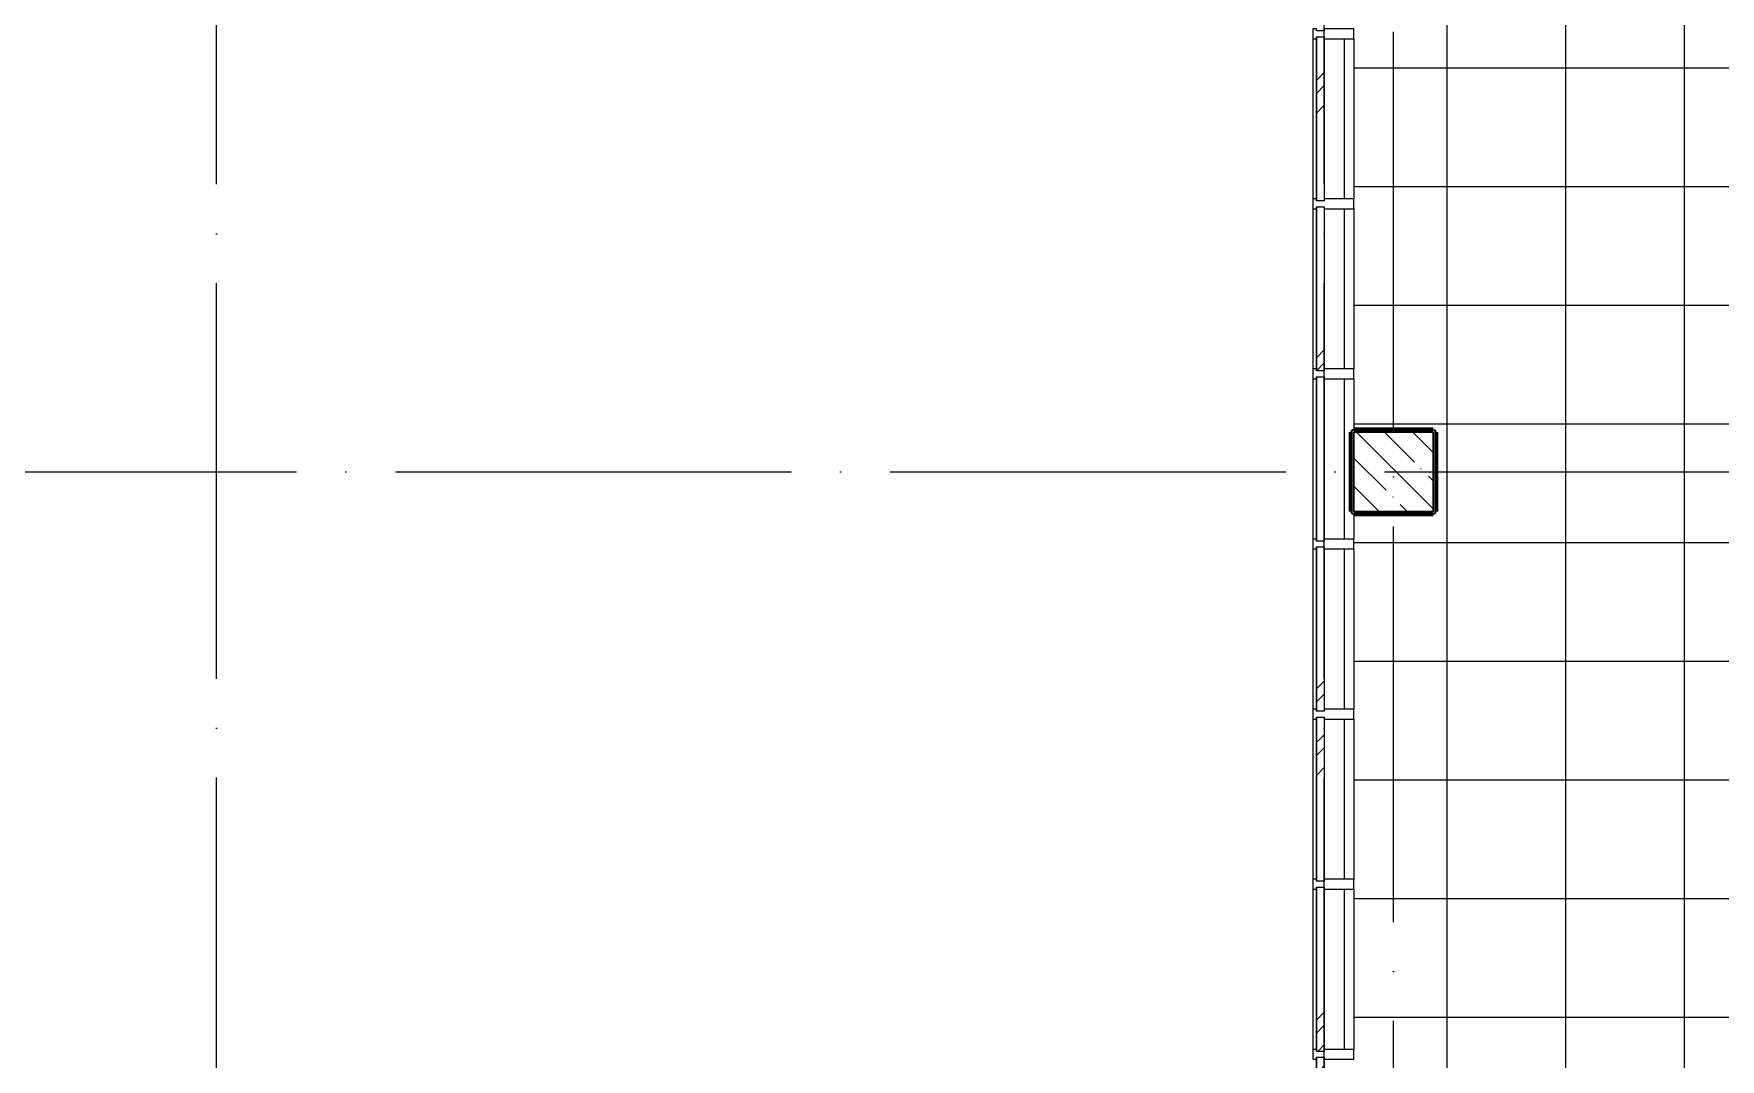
# Model space of a CAD drawing. Header units: millimetres. Extents: x -4370 to 196781, y -4577 to 61202.
# Drawn here: x 62626 to 71152, y 37005 to 42190 of the extents above; entities that cross this region are included whole.
import ezdxf

# ---------------------------------------------------------------- set-up
doc = ezdxf.new("R2010")
doc.units = ezdxf.units.MM
doc.linetypes.add('ADSK_Линия сетки', pattern=[2500, 2000, -250, 0, -250])
for name, color, linetype, lineweight in [('A-FLOR-____-OTLN', 192, 'Continuous', 9), ('A-FLOR-____-PATT', 8, 'Continuous', 9), ('A-GLAZ-____-MCUT', 151, 'Continuous', 9), ('A-GLAZ-____-OTLN', 151, 'Continuous', 9), ('A-GLAZ-CURT-OTLN', 52, 'Continuous', 9), ('A-GLAZ-CWMG-MCUT', 51, 'Continuous', 9), ('A-GLAZ-CWMG-OTLN', 51, 'Continuous', 9), ('A-WALL-____-MCUT', 113, 'Continuous', 9), ('A-WALL-____-PATT', 111, 'Continuous', 9), ('I-WALL-____-OTLN', 2, 'Continuous', 9), ('S-COLS-____-MCUT', 52, 'Continuous', 9), ('S-COLS-____-OTLN', 52, 'Continuous', 9), ('S-GRID-____-OTLN', 1, 'Continuous', 9)]:
    doc.layers.add(name, color=color, linetype=linetype, lineweight=lineweight)

# ---------------------------------------------------------------- blocks, each defined once
blk = doc.blocks.new('PNS_Панель прямоугольная2 - Нр_Стекло - 40мм-36114474-О_АИ_ПП_0_000_Целиком')
at = {"layer": 'A-GLAZ-____-OTLN', "lineweight": 5}
h = blk.add_hatch(dxfattribs=at)
h.set_pattern_fill('FP_112', color=256, style=0, pattern_type=2)
h.set_pattern_definition([(135, (41660, -69209.98), (-282.8427, -282.8427), [200, -600]), (135, (41760, -69409.98), (-282.8427, -282.8427), [600, -200]), (135, (41860, -69009.98), (-282.8427, -282.8427), [200, -600])])
h.paths.add_polyline_path([(415, 0), (415, 40), (-415, 40), (-415, 0), (405, 0)])
at = {"layer": 'A-GLAZ-____-MCUT', "color": 10, "lineweight": 5}
for p, q in [((-405, 40), (405, 40)), ((405, 0), (-405, 0))]:
    blk.add_line(p, q, dxfattribs=at)
at = {"layer": 'A-GLAZ-____-OTLN', "color": 10, "lineweight": 5}
blk.add_line((-415, 0), (415, 0), dxfattribs=at)
blk = doc.blocks.new('PNS_Панель прямоугольная2 - Нр_Стекло - 40мм-V68-О_АИ_ПП_0_000_Целиком')
at = {"layer": 'A-GLAZ-____-OTLN', "lineweight": 5}
h = blk.add_hatch(dxfattribs=at)
h.set_pattern_fill('FP_113', color=256, style=0, pattern_type=2)
h.set_pattern_definition([(135, (40800, -69209.98), (-282.8427, -282.8427), [200, -600]), (135, (40900, -69409.98), (-282.8427, -282.8427), [600, -200]), (135, (41000, -69009.98), (-282.8427, -282.8427), [200, -600])])
h.paths.add_polyline_path([(415, 0), (415, 40), (-415, 40), (-415, 0), (405, 0)])
at = {"layer": 'A-GLAZ-____-MCUT', "color": 10, "lineweight": 5}
for p, q in [((-405, 40), (405, 40)), ((405, 0), (-405, 0))]:
    blk.add_line(p, q, dxfattribs=at)
at = {"layer": 'A-GLAZ-____-OTLN', "color": 10, "lineweight": 5}
blk.add_line((-415, 0), (415, 0), dxfattribs=at)
blk = doc.blocks.new('PNS_Панель прямоугольная4 - Нр_Металл - 40мм 2-36114740-О_АИ_ПП_0_000_Целиком')
at = {"layer": 'A-GLAZ-____-MCUT', "color": 10, "lineweight": 5}
for p, q in [((-405, 40), (405, 40)), ((405, 0), (-405, 0))]:
    blk.add_line(p, q, dxfattribs=at)
at = {"layer": 'A-GLAZ-____-OTLN', "color": 10, "lineweight": 5}
blk.add_line((-415, 0), (415, 0), dxfattribs=at)
blk = doc.blocks.new('PNS_Панель прямоугольная2 - Нр_Стекло - 40мм-V69-О_АИ_ПП_0_000_Целиком')
at = {"layer": 'A-GLAZ-____-OTLN', "lineweight": 5}
h = blk.add_hatch(dxfattribs=at)
h.set_pattern_fill('FP_114', color=256, style=0, pattern_type=2)
h.set_pattern_definition([(135, (39080, -69209.98), (-282.8427, -282.8427), [200, -600]), (135, (39180, -69409.98), (-282.8427, -282.8427), [600, -200]), (135, (39280, -69009.98), (-282.8427, -282.8427), [200, -600])])
h.paths.add_polyline_path([(415, 0), (415, 40), (-415, 40), (-415, 0), (405, 0)])
at = {"layer": 'A-GLAZ-____-MCUT', "color": 10, "lineweight": 5}
for p, q in [((-405, 40), (405, 40)), ((405, 0), (-405, 0))]:
    blk.add_line(p, q, dxfattribs=at)
at = {"layer": 'A-GLAZ-____-OTLN', "color": 10, "lineweight": 5}
blk.add_line((-415, 0), (415, 0), dxfattribs=at)
blk = doc.blocks.new('PNS_Панель прямоугольная2 - Нр_Стекло - 40мм-V70-О_АИ_ПП_0_000_Целиком')
at = {"layer": 'A-GLAZ-____-OTLN', "lineweight": 5}
h = blk.add_hatch(dxfattribs=at)
h.set_pattern_fill('FP_115', color=256, style=0, pattern_type=2)
h.set_pattern_definition([(135, (38220, -69209.98), (-282.8427, -282.8427), [200, -600]), (135, (38320, -69409.98), (-282.8427, -282.8427), [600, -200]), (135, (38420, -69009.98), (-282.8427, -282.8427), [200, -600])])
h.paths.add_polyline_path([(415, 0), (415, 40), (-415, 40), (-415, 0), (405, 0)])
at = {"layer": 'A-GLAZ-____-MCUT', "color": 10, "lineweight": 5}
for p, q in [((-405, 40), (405, 40)), ((405, 0), (-405, 0))]:
    blk.add_line(p, q, dxfattribs=at)
at = {"layer": 'A-GLAZ-____-OTLN', "color": 10, "lineweight": 5}
blk.add_line((-415, 0), (415, 0), dxfattribs=at)
blk = doc.blocks.new('PNS_Панель прямоугольная2 - Нр_Стекло - 40мм-V71-О_АИ_ПП_0_000_Целиком')
at = {"layer": 'A-GLAZ-____-OTLN', "lineweight": 5}
h = blk.add_hatch(dxfattribs=at)
h.set_pattern_fill('FP_116', color=256, style=0, pattern_type=2)
h.set_pattern_definition([(135, (37360, -69209.98), (-282.8427, -282.8427), [200, -600]), (135, (37460, -69409.98), (-282.8427, -282.8427), [600, -200]), (135, (37560, -69009.98), (-282.8427, -282.8427), [200, -600])])
h.paths.add_polyline_path([(415, 0), (415, 40), (-415, 40), (-415, 0), (405, 0)])
at = {"layer": 'A-GLAZ-____-MCUT', "color": 10, "lineweight": 5}
for p, q in [((-405, 40), (405, 40)), ((405, 0), (-405, 0))]:
    blk.add_line(p, q, dxfattribs=at)
at = {"layer": 'A-GLAZ-____-OTLN', "color": 10, "lineweight": 5}
blk.add_line((-415, 0), (415, 0), dxfattribs=at)
blk = doc.blocks.new('PNS_Панель прямоугольная2 - Нр_Стекло - 40мм-V72-О_АИ_ПП_0_000_Целиком')
at = {"layer": 'A-GLAZ-____-OTLN', "lineweight": 5}
h = blk.add_hatch(dxfattribs=at)
h.set_pattern_fill('FP_117', color=256, style=0, pattern_type=2)
h.set_pattern_definition([(135, (36500, -69209.98), (-282.8427, -282.8427), [200, -600]), (135, (36600, -69409.98), (-282.8427, -282.8427), [600, -200]), (135, (36700, -69009.98), (-282.8427, -282.8427), [200, -600])])
h.paths.add_polyline_path([(415, 0), (415, 40), (-415, 40), (-415, 0), (405, 0)])
at = {"layer": 'A-GLAZ-____-MCUT', "color": 10, "lineweight": 5}
for p, q in [((-405, 40), (405, 40)), ((405, 0), (-405, 0))]:
    blk.add_line(p, q, dxfattribs=at)
at = {"layer": 'A-GLAZ-____-OTLN', "color": 10, "lineweight": 5}
blk.add_line((-415, 0), (415, 0), dxfattribs=at)
blk = doc.blocks.new('Прямоугольный импост - Импост структурный с накладкой - 160мм-36114464-О_АИ_ПП_0_000_Целиком')
at = {"layer": 'A-GLAZ-CWMG-OTLN', "color": 10, "lineweight": 5}
for p, q in [((69093, 42165), (69093, 41355)), ((69250, 42165), (69250, 41355))]:
    blk.add_line(p, q, dxfattribs=at)
blk = doc.blocks.new('Прямоугольный импост - Импост структурный с накладкой - 190мм-21718787-О_АИ_ПП_0_000_Целиком')
at = {"layer": 'A-GLAZ-CWMG-MCUT', "color": 90}
for p, q in [((-25, 0), (-25, 17)), ((-25, 17), (25, 17)), ((-15, 0), (-25, 0)), ((-15, -40), (-15, 0)), ((25, 0), (15, 0)), ((15, 0), (15, -40)), ((25, 17), (25, 0)), ((-25, -190), (-25, -40)), ((-25, -40), (-15, -40)), ((15, -40), (25, -40)), ((25, -40), (25, -190)), ((25, -190), (-25, -190))]:
    blk.add_line(p, q, dxfattribs=at)
blk = doc.blocks.new('0083_СОШ675_АР_R22_rvt-1-О_АИ_ПП_0_000_Целиком')
at = {"layer": 'S-COLS-____-OTLN', "lineweight": 5}
h = blk.add_hatch(dxfattribs=at)
h.set_pattern_fill('FP_3', color=256, style=0, pattern_type=2)
h.set_pattern_definition([(135, (0, 0), (-142.5612, -142.5612), []), (135, (142.56, 0), (-142.5612, -142.5612), [252.016, -50.403, 3.353, -47.05])])
h.paths.add_polyline_path([(69300, 39775), (69700, 39775), (69700, 40175), (69300, 40175), (69300, 39784.3)])
at = {"layer": 'S-COLS-____-MCUT', "color": 130, "lineweight": 25}
for p, q in [((69700, 40175), (69300, 40175)), ((69300, 40175), (69300, 39775)), ((69700, 39775), (69700, 40175)), ((69300, 39775), (69700, 39775))]:
    blk.add_line(p, q, dxfattribs=at)
at = {"layer": 'A-GLAZ-CURT-OTLN', "color": 90, "lineweight": 9, "rotation": 270}
for name, p in [('PNS_Панель прямоугольная2 - Нр_Стекло - 40мм-36114474-О_АИ_ПП_0_000_Целиком', (69110, 41760)), ('PNS_Панель прямоугольная2 - Нр_Стекло - 40мм-V68-О_АИ_ПП_0_000_Целиком', (69110, 40900)), ('PNS_Панель прямоугольная4 - Нр_Металл - 40мм 2-36114740-О_АИ_ПП_0_000_Целиком', (69110, 40040)), ('PNS_Панель прямоугольная2 - Нр_Стекло - 40мм-V69-О_АИ_ПП_0_000_Целиком', (69110, 39180)), ('PNS_Панель прямоугольная2 - Нр_Стекло - 40мм-V70-О_АИ_ПП_0_000_Целиком', (69110, 38320)), ('PNS_Панель прямоугольная2 - Нр_Стекло - 40мм-V71-О_АИ_ПП_0_000_Целиком', (69110, 37460)), ('PNS_Панель прямоугольная2 - Нр_Стекло - 40мм-V72-О_АИ_ПП_0_000_Целиком', (69110, 36600))]:
    blk.add_blockref(name, p, dxfattribs=at)
at = {"layer": 'A-GLAZ-CWMG-OTLN', "color": 90, "lineweight": 9, "extrusion": (0, 0, -1), "rotation": 270}
for p in [(-69110, 42190), (-69110, 41330), (-69110, 40470), (-69110, 39610), (-69110, 38750), (-69110, 37890), (-69110, 37030)]:
    blk.add_blockref('Прямоугольный импост - Импост структурный с накладкой - 190мм-21718787-О_АИ_ПП_0_000_Целиком', p, dxfattribs=at)
at = {"layer": 'A-GLAZ-CWMG-OTLN', "color": 90, "lineweight": 9}
for p in [(0, 0), (0, -860), (0, -1720), (0, -2580), (0, -3440), (0, -4300)]:
    blk.add_blockref('Прямоугольный импост - Импост структурный с накладкой - 160мм-36114464-О_АИ_ПП_0_000_Целиком', p, dxfattribs=at)

msp = doc.modelspace()

# ---------------------------------------------------------------- hatches: boundary and pattern name
at = {"layer": 'A-FLOR-____-PATT'}
h = msp.add_hatch(dxfattribs=at)
h.set_pattern_fill('FP_147', color=256, style=0, pattern_type=2)
h.set_pattern_definition([(90, (89570.3, 40817.5), (-600, 4e-14), []), (180, (89570.3, 40817.5), (-7e-14, -600), [])])
h.paths.add_polyline_path([(78993.203741, 35729.999414), (79365.303092, 35729.999414), (79365.303092, 36194.940333), (79370.303092, 36194.940919), (79370.303092, 36204.940919), (79380.303092, 36204.940919), (79380.303092, 36209.940919), (82237.46713, 36209.940919), (82237.46713, 36219.917875), (82247.46713, 36219.917875), (82247.46713, 36214.917875), (82752.46713, 36214.917875), (82752.46713, 36219.917875), (82762.46713, 36219.917875), (82762.46713, 36209.940919), (83149.978078, 36209.940919), (83149.978078, 36204.940919), (83159.978078, 36204.940919), (83159.978078, 36202.440919), (83164.978078, 36202.440919), (83164.978078, 35789.940919), (83399.978078, 35789.940919), (83399.978078, 35775), (85399.978078, 35775), (85399.978078, 35789.940919), (85514.978078, 35789.940919), (85514.978078, 36295), (85519.978078, 36295), (85519.978078, 36305), (85529.978078, 36305), (85529.978078, 36310), (87485, 36310), (87485, 36774.96615), (87500, 36774.96615), (87500, 39474.96615), (87485, 39474.96615), (87485, 39760.02363), (87339.978078, 39760.02363), (87339.978078, 39774.96615), (82049.978078, 39774.96615), (82049.978078, 39760.02363), (81549.978078, 39760.02363), (81549.978078, 39774.96615), (81548.498092, 39774.96615), (81548.4, 39774.941347), (80123.476171, 39774.96615), (80123.378079, 39774.941347), (78048.498092, 39774.96615), (78048.4, 39774.941347), (77999.978078, 39774.957906), (77999.978078, 39760.02363), (73930, 39760.02363), (73929.761457, 39765.023044), (73910, 39765.023044), (73910, 41999.999414), (73930, 41999.999414), (73930, 43499.999414), (73910, 43499.999414), (73910, 45690.000586), (73130, 45690.000586), (73129.953698, 45905), (70430, 45905), (70430, 45690.000586), (69732, 45690.000586), (69732, 45373.218741), (69727, 45373.218741), (69727, 45363.218741), (69717, 45363.218741), (69717, 45358.218741), (69515, 45358.218741), (69515, 43055.000586), (69510, 43055.000586), (69510, 43045.000586), (69500, 43045.000586), (69498.95826, 43040.000586), (69299.978078, 43040.000586), (69301.0199, 40190), (69699.978078, 40190), (69699.978078, 40185), (69709.978078, 40185), (69709.978078, 40175), (69714.978078, 40175), (69714.978078, 39774.999414), (69709.978078, 39774.999414), (69709.978078, 39765), (69699.978078, 39765), (69699.152134, 39760), (69300, 39760), (69299.978078, 36158.333919), (69499.978078, 36158.333919), (69500.550683, 36153.333919), (69509.978078, 36153.333919), (69509.978078, 36143.333919), (69514.978078, 36143.333333), (69514.978078, 35989.940919), (69699.978078, 35989.940919), (69699.978078, 35984.940919), (69709.978078, 35984.940919), (69709.978078, 35974.940919), (69714.978078, 35974.199416), (69714.978078, 35789.940919), (70800, 35789.940919), (70800, 35775), (71900, 35775), (71900, 35789.940919), (73434.978078, 35789.940919), (73434.978078, 36194.940333), (73439.978078, 36194.940919), (73439.978078, 36204.940919), (73449.978078, 36204.940919), (73449.978078, 36209.940919), (74999.978078, 36209.940919), (74999.978078, 36204.940919), (75009.978078, 36204.940333), (75009.978078, 36194.940919), (75014.978078, 36194.940333), (75014.978078, 35729.999414), (76509.407681, 35729.999414)])
h.paths.add_polyline_path([(80019.978079, 38831.909202), (79979.978079, 38831.909202), (79979.978079, 39749.398242), (80019.978079, 39749.398242), (80019.978079, 39673.798242)])
h.paths.add_polyline_path([(78145, 38831.909202), (78105, 38831.909202), (78105, 39749.398242), (78145, 39749.398242), (78145, 39484.955571)])
at = {"layer": 'A-WALL-____-PATT'}
for points in [[(69699.978078, 40175), (69709.978078, 40175), (69709.978078, 40185), (69290, 40185), (69290, 40175), (69300, 40175)], [(69300, 39775), (69300, 40175), (69290, 40175), (69290, 39775)], [(69709.978078, 39765), (69709.978078, 40175), (69699.978078, 40175), (69699.978078, 39765)], [(69699.978078, 39765), (69699.978078, 39775), (69290, 39775), (69290, 39765), (69678.968515, 39765)]]:
    msp.add_hatch(color=7, dxfattribs=at).paths.add_polyline_path(points)

# ---------------------------------------------------------------- linework, layer by layer
at = {"layer": 'A-FLOR-____-OTLN'}
for p, q in [((69299.978078, 42165), (69299.978078, 41355)), ((69299.978078, 41305), (69299.978078, 40495)), ((69299.978078, 40445), (69299.978078, 40190)), ((69299.978078, 39760), (69299.978078, 39635)), ((69299.978078, 39585), (69299.978078, 38775)), ((69299.978078, 38725), (69299.978078, 37915)), ((69299.978078, 37865), (69299.978078, 37055))]:
    msp.add_line(p, q, dxfattribs=at)
at = {"layer": 'A-WALL-____-MCUT', "color": 7}
for p, q in [((69709.978078, 40185), (69290, 40185)), ((69290, 40185), (69290, 39765)), ((69300, 40175), (69699.978078, 40175)), ((69300, 39775), (69300, 40175)), ((69699.978078, 40175), (69699.978078, 39775)), ((69709.978078, 39765), (69709.978078, 40185)), ((69290, 39765), (69709.978078, 39765)), ((69699.978078, 39775), (69300, 39775))]:
    msp.add_line(p, q, dxfattribs=at)
at = {"layer": 'I-WALL-____-OTLN', "color": 20, "lineweight": 90}
for p, q in [((69285, 39775), (69285, 40175)), ((69290, 40175), (69285, 40175)), ((69300, 40190), (69699.978078, 40190)), ((69300, 40190), (69300, 40185)), ((69699.978078, 40185), (69699.978078, 40190)), ((69714.978078, 40175), (69709.978078, 40175)), ((69714.978078, 40175), (69714.978078, 39775)), ((69285, 39775), (69290, 39775)), ((69300, 39765), (69300, 39760)), ((69699.978078, 39760), (69300, 39760)), ((69699.978078, 39760), (69699.978078, 39765)), ((69709.978078, 39775), (69714.978078, 39775))]:
    msp.add_line(p, q, dxfattribs=at)
at = {"layer": 'S-GRID-____-OTLN', "linetype": 'ADSK_Линия сетки'}
for p, q in [((63549.999976, -3572.657751), (63549.999976, 60644.999414)), ((69150, -3572.657751), (69150, 60644.999414)), ((69500, -2302.657751), (69500, 60644.999414)), ((-3047.723308, 39975.000586), (156348.554077, 39975.000586))]:
    msp.add_line(p, q, dxfattribs=at)

# ---------------------------------------------------------------- block references
at = {"lineweight": 5}
msp.add_blockref('0083_СОШ675_АР_R22_rvt-1-О_АИ_ПП_0_000_Целиком', (0, 0), dxfattribs=at)

doc.saveas('drawing.dxf')
